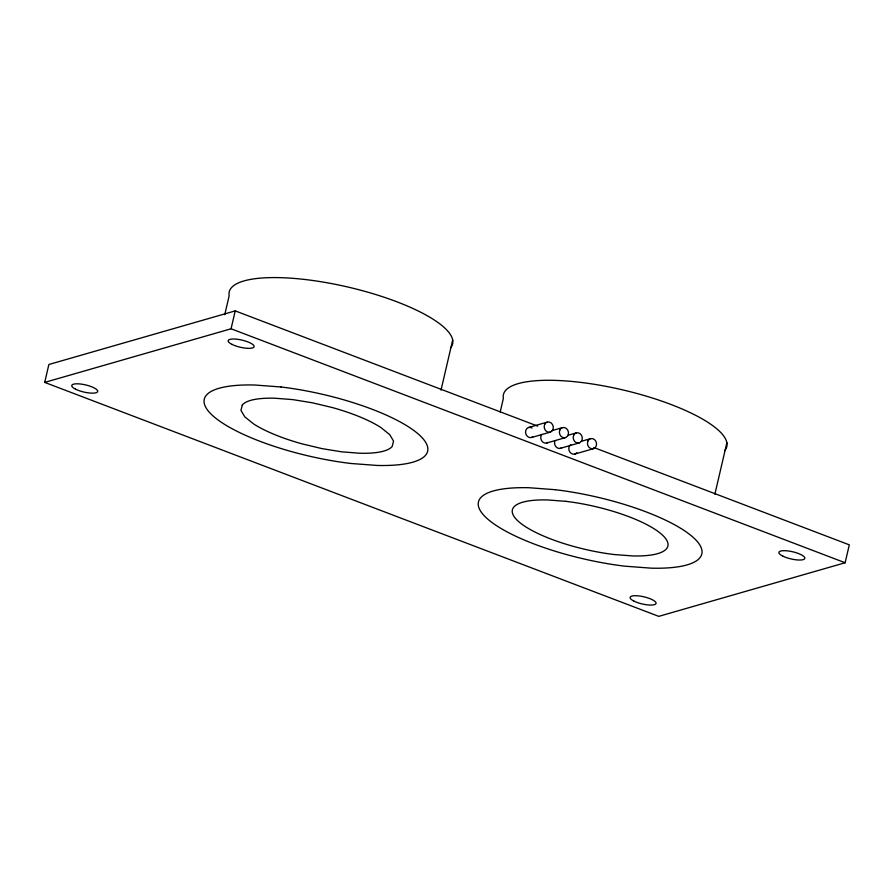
<?xml version="1.0" encoding="UTF-8"?>
<svg xmlns="http://www.w3.org/2000/svg" width="894" height="894" viewBox="0 0 894 894"><rect width="100%" height="100%" fill="white"/><g stroke="black" fill="none" stroke-linecap="round" stroke-linejoin="round"><path stroke-width="1.34" d="M593.761 447.492L849.3 544.848L845.132 562.751L658.766 616.357L44.7 382.397L48.868 364.495L235.234 310.888L537.707 426.125M224.763 314.699L229.177 295.713A114.678 31.614 13.1 0 1 349.409 287.387A114.678 31.614 13.1 0 1 450.475 347.967M44.7 382.397L231.065 328.78L235.234 310.888M441.01 390.164L452.688 340.011M500.204 411.989L503.356 398.433A114.678 31.614 13.1 0 1 623.587 390.097A114.678 31.614 13.1 0 1 724.654 450.677M714.876 494.237L726.867 442.72M528.555 427.5L547.195 422.136M551.743 430.696L562.393 427.634M531.662 437.468L550.302 432.115M568.193 435.21L576.183 432.919M546.86 442.966L565.5 437.613M581.122 441.379L590.442 438.697M560.661 448.252L579.29 442.888M574.92 454.029L593.549 448.665M231.065 328.78L845.132 562.751M576.854 452.677A5.23 4.504 74 0 1 569.992 452.219A5.23 4.504 74 0 1 570.752 444.586M532.723 436.942A5.23 4.504 74 0 1 525.56 432.517A5.23 4.504 74 0 1 532.042 427.991M547.921 442.441A5.23 4.504 74 0 1 541.943 441.155A5.23 4.504 74 0 1 541.82 434.35M561.711 447.726A5.23 4.504 74 0 1 556.169 446.944A5.23 4.504 74 0 1 554.973 440.708M242.296 404.993L240.955 410.413L244.822 416.861L253.617 423.924A80.125 22.082 13.1 0 0 302.206 443.905L322.119 448.643L341.698 451.828L359.611 453.236A75.811 20.897 13.1 0 0 392.209 446.452L393.539 441.044L389.683 434.596L380.889 427.533A80.125 22.082 13.1 0 0 332.3 407.552L312.386 402.803L292.807 399.618L274.894 398.221A75.811 20.897 13.1 0 0 242.296 404.993M281.062 386.99L254.734 385.012A114.678 31.614 13.1 0 0 215.063 417.654A114.678 31.614 13.1 0 0 350.828 463.472L377.167 465.45A114.678 31.614 13.1 0 0 416.839 432.808A114.678 31.614 13.1 0 0 281.062 386.99M555.252 489.7L528.913 487.722A114.678 31.614 13.1 0 0 489.241 520.364A114.678 31.614 13.1 0 0 625.007 566.193L651.346 568.171A114.678 31.614 13.1 0 0 691.017 535.528A114.678 31.614 13.1 0 0 555.252 489.7M565.857 501.333L547.53 499.947A79.801 21.992 13.1 0 0 519.917 522.666A79.801 21.992 13.1 0 0 614.401 554.559L632.729 555.934A79.801 21.992 13.1 0 0 660.342 533.215A79.801 21.992 13.1 0 0 565.857 501.333M231.948 344.369A13.332 3.677 13.1 0 0 253.706 347.341A13.332 3.677 13.1 0 0 237.77 339.318A13.332 3.677 13.1 0 0 231.948 344.369M782.675 556.046A13.332 3.677 13.1 0 0 804.432 559.018A13.332 3.677 13.1 0 0 788.486 550.995A13.332 3.677 13.1 0 0 782.675 556.046M75.532 389.169A13.332 3.677 13.1 0 0 97.29 392.142A13.332 3.677 13.1 0 0 81.354 384.118A13.332 3.677 13.1 0 0 75.532 389.169M633.891 601.081A13.332 3.677 13.1 0 0 655.648 604.053A13.332 3.677 13.1 0 0 639.713 596.03A13.332 3.677 13.1 0 0 633.891 601.081M587.872 441.122A5.23 4.504 74 0 0 592.387 448.855A5.23 4.504 74 0 0 595.739 441.066A5.23 4.504 74 0 0 587.872 441.122M573.613 435.344A5.23 4.504 74 0 0 578.127 443.078A5.23 4.504 74 0 0 581.48 435.289A5.23 4.504 74 0 0 573.613 435.344M559.812 430.059A5.23 4.504 74 0 0 564.337 437.792A5.23 4.504 74 0 0 567.679 430.003A5.23 4.504 74 0 0 559.812 430.059M544.614 424.561A5.23 4.504 74 0 0 549.139 432.294A5.23 4.504 74 0 0 552.492 424.505A5.23 4.504 74 0 0 544.614 424.561"/></g></svg>
